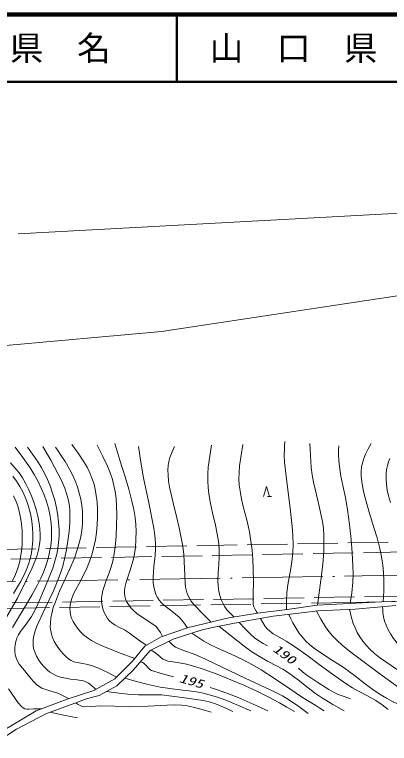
# Model space of a CAD drawing. Units: millimetres, scale not verified. Extents: x -625 to 656109, y -85041 to 274959.
# Drawn here: x 284938 to 340745, y 166370 to 274959 of the extents above; entities that cross this region are included whole.
import ezdxf
from ezdxf.enums import TextEntityAlignment as Align

# ---------------------------------------------------------------- set-up
doc = ezdxf.new("R2010")
doc.units = ezdxf.units.MM
doc.header["$LTSCALE"] = 1000
doc.linetypes.add('DASHED', pattern=[7.5, 6, -1.5])
doc.linetypes.add('LONG_DASHED_DOTTED', pattern=[15.25, 12, -1.5, 0.25, -1.5])
for name, color, linetype, lineweight in [('M-TTL', 2, 'Continuous', 140), ('M-TTL-LINE', 7, 'Continuous', 50), ('S-BGD', 7, 'Continuous', 13), ('S-BGD-HTXT', 6, 'Continuous', 13), ('S-BMK', 2, 'LONG_DASHED_DOTTED', 13)]:
    doc.layers.add(name, color=color, linetype=linetype, lineweight=lineweight)
doc.layers.add('M-TTL-TXT', color=7, linetype='Continuous')
doc.styles.add('ＭＳ ゴシック', font='')
doc.styles.add('ＭＳ 明朝', font='')
doc.styles.get('ＭＳ ゴシック').set_extended_font_data('MS Gothic')
doc.styles.get('ＭＳ 明朝').set_extended_font_data('MS Mincho')

msp = doc.modelspace()

# ---------------------------------------------------------------- linework, layer by layer
at = {"layer": 'M-TTL'}
msp.add_line((656109, 274959), (16109, 274959), dxfattribs=at)
at = {"layer": 'M-TTL-LINE'}
for p, q in [((309109, 274959), (309109, 264959)), ((16109, 264959), (656109, 264959))]:
    msp.add_line(p, q, dxfattribs=at)
at = {"layer": 'S-BGD'}
for p, q in [((322582, 203152), (323182, 203152)), ((330010, 186987), (325511, 186321)), ((334762, 187209), (330010, 186987)), ((341551, 187572), (334762, 187209)), ((335633, 186392), (341707, 186897)), ((321084, 185784), (316827, 185058)), ((325511, 186321), (321084, 185784)), ((323415, 185343), (327247, 185767)), ((327247, 185767), (330092, 186110)), ((330092, 186110), (335633, 186392)), ((316827, 185058), (310822, 183646)), ((318956, 184516), (323415, 185343)), ((310822, 183646), (306787, 182233)), ((312693, 183245), (314146, 183588)), ((314146, 183588), (318956, 184516)), ((308538, 181899), (312693, 183245)), ((306787, 182233), (304335, 180882)), ((305143, 180199), (308538, 181899)), ((304335, 180882), (302509, 178634)), ((302581, 177274), (305143, 180199)), ((302509, 178634), (299866, 175991)), ((300172, 174926), (302581, 177274)), ((299866, 175991), (296719, 174256)), ((297550, 173493), (300172, 174926)), ((296719, 174256), (292764, 172985)), ((292764, 172985), (288156, 171222)), ((289575, 170784), (295789, 173044)), ((295789, 173044), (297550, 173493)), ((288156, 171222), (282378, 167784)), ((285241, 168508), (289575, 170784)), ((281992, 166370), (285241, 168508))]:
    msp.add_line(p, q, dxfattribs=at)
at = {"layer": 'S-BGD', "linetype": 'DASHED'}
for p, q in [((259584, 194852), (342852, 196396)), ((342870, 194896), (259612, 193352)), ((142078, 184819), (343053, 188327)), ((369587, 187865), (335129, 187388)), ((335129, 187388), (286354, 186537)), ((286354, 186537), (241395, 185753))]:
    msp.add_line(p, q, dxfattribs=at)
at = {"layer": 'S-BGD'}
for points in [[(302832, 179031), (300402, 179930), (297974, 180893), (297167, 181275), (296380, 181715), (295789, 182110), (295221, 182563), (294747, 183016), (294311, 183519), (293952, 184020), (293648, 184547), (293430, 185037), (293274, 185536), (293191, 186000), (293168, 186473), (293210, 186982), (293314, 187489), (293516, 188125), (293783, 188761), (294784, 190661), (295737, 192600), (296133, 193604), (296469, 194620), (296748, 195659), (296967, 196706), (297134, 197799), (297242, 198914), (297295, 200082), (297287, 201262), (297225, 202293), (297102, 203328), (296938, 204229), (296713, 205123), (296455, 205908), (296142, 206670), (295721, 207514), (295244, 208333), (294388, 209622), (293477, 210886)], [(297238, 210791), (298032, 209230), (298768, 207654), (299163, 206674), (299503, 205671), (299735, 204802), (299908, 203918), (300042, 202883), (300117, 201835), (300145, 200373), (300113, 198896), (300039, 197272), (299905, 195661), (299761, 194602), (299557, 193543), (299328, 192660), (299039, 191788), (298534, 190491), (298086, 189173), (297959, 188600), (297893, 188015), (297896, 187477), (297961, 186940), (298090, 186401), (298278, 185874), (298508, 185410), (298789, 184978), (299085, 184627), (299422, 184321), (299920, 183978), (300464, 183680), (301285, 183269), (302071, 182809), (303058, 182028), (304086, 181291), (304313, 181148), (304550, 181000)], [(306947, 182289), (306639, 182886), (306280, 183449), (306003, 183768), (305677, 184052), (304378, 184872), (303123, 185737), (302641, 186160), (302193, 186634), (301876, 187053), (301616, 187497), (301448, 187895), (301337, 188312), (301287, 188755), (301298, 189216), (301385, 189811), (301536, 190414), (302096, 192054), (302593, 193696), (302789, 194628), (302923, 195555), (303013, 196759), (303044, 197991), (302993, 198998), (302880, 200014), (302675, 201237), (302410, 202453), (301929, 204275), (301391, 206076), (300617, 208570), (299860, 211077)], [(314263, 210791), (313990, 209151), (313778, 207512), (313704, 206511), (313690, 205501), (313745, 204521), (313861, 203533), (314107, 202123), (314417, 200705), (314843, 198876), (315210, 197034), (315337, 196095), (315403, 195151), (315401, 194098), (315338, 193041), (315247, 191826), (315214, 190584), (315258, 189825), (315362, 189069), (315509, 188417), (315714, 187778), (315946, 187242), (316233, 186729), (316552, 186286), (316917, 185880), (317279, 185534), (317653, 185199)], [(318930, 210886), (318653, 209298), (318435, 207704), (318359, 206730), (318344, 205761), (318393, 204884), (318504, 204000), (318743, 202738), (319043, 201477), (319500, 199687), (319899, 197877), (320126, 196522), (320292, 195161), (320403, 193756), (320453, 192347), (320493, 190502), (320474, 188638), (320447, 187842), (320481, 187058), (320564, 186726), (320704, 186413), (320898, 186097), (321114, 185788)], [(325406, 186308), (325409, 187581), (325471, 188847), (325617, 189974), (325823, 191095), (326085, 192441), (326289, 193804), (326372, 194878), (326396, 195957), (326354, 197329), (326253, 198701), (325973, 201419), (325634, 204131), (325357, 206185), (325138, 208257), (325095, 209245), (325112, 210231), (325149, 210797), (325195, 211363)], [(328914, 211077), (328974, 209274), (329094, 207479), (329226, 206371), (329418, 205271), (330129, 202352), (330781, 199425), (330913, 198397), (330986, 197352), (331006, 196121), (330965, 194878), (330830, 193146), (330636, 191427), (330345, 189211), (330061, 186989)], [(334922, 187217), (335137, 188811), (335293, 190418), (335337, 191633), (335322, 192851), (335209, 194789), (335034, 196734), (334793, 198962), (334490, 201190), (334189, 202985), (333826, 204783), (333528, 206195), (333291, 207612), (333205, 208503), (333179, 209398), (333187, 210046), (333205, 210696)], [(339824, 187480), (339900, 189048), (339916, 190628), (339859, 191768), (339741, 192905), (339548, 194164), (339296, 195407), (338899, 196984), (338442, 198553), (337691, 200977), (336976, 203488), (336766, 204448), (336618, 205406), (336557, 206158), (336557, 206911), (336614, 207546), (336732, 208179), (336921, 208816), (337170, 209441), (337568, 210263), (338005, 211077)], [(285033, 210505), (286163, 208981), (287243, 207422), (287867, 206422), (288442, 205386), (288917, 204409), (289342, 203397), (289683, 202430), (289967, 201445), (290177, 200505), (290328, 199553), (290416, 198614), (290443, 197672), (290410, 196740), (290317, 195813), (290157, 194873), (289939, 193945), (289645, 192966), (289290, 191996), (288858, 190994), (288371, 190015), (287485, 188437), (286548, 186891), (284636, 183636)], [(292971, 173052), (292195, 173468), (291389, 173833), (290186, 174195), (288988, 174621), (288602, 174844), (288247, 175119), (287716, 175656), (287209, 176258), (286390, 177217), (285637, 178192), (285377, 178634), (285172, 179100), (285044, 179561), (284974, 180042), (284960, 180552), (285008, 181070), (285112, 181556), (285275, 182030), (285530, 182547), (285838, 183035), (286664, 184137), (287451, 185288), (287953, 186187), (288400, 187111), (289531, 189786), (290610, 192493), (290944, 193531), (291220, 194583), (291389, 195433), (291501, 196303), (291559, 197259), (291558, 198230), (291493, 199283), (291368, 200335), (291170, 201469), (290911, 202602), (290605, 203679), (290242, 204735), (289845, 205710), (289394, 206658), (288903, 207550), (288361, 208410), (287622, 209463), (286844, 210505)], [(289133, 210600), (290314, 208553), (291450, 206462), (291952, 205440), (292402, 204387), (292683, 203588), (292906, 202775), (293053, 201997), (293142, 201198), (293180, 200250), (293158, 199286), (293049, 197925), (292879, 196559), (292665, 195208), (292391, 193868), (292113, 192789), (291775, 191724), (291301, 190441), (290770, 189179), (289498, 186522), (288273, 183822), (288015, 183122), (287815, 182401), (287723, 181860), (287692, 181318), (287724, 180847), (287818, 180372), (287985, 179857), (288214, 179347), (288534, 178794), (288912, 178263), (289335, 177761), (289792, 177312), (290204, 176991), (290653, 176717), (291192, 176464), (291767, 176261), (292502, 176076), (293259, 175948), (294240, 175838), (295185, 175671), (295563, 175536), (295928, 175341), (296403, 174989), (296847, 174586), (296932, 174504), (297017, 174421)], [(300124, 176249), (298830, 176915), (297510, 177527), (296689, 177867), (295848, 178150), (294798, 178317), (293773, 178543), (293356, 178738), (292963, 178989), (292524, 179349), (292110, 179769), (291612, 180375), (291163, 181015), (290850, 181560), (290592, 182133), (290426, 182636), (290316, 183167), (290260, 183758), (290265, 184355), (290336, 185043), (290469, 185741), (290707, 186614), (291005, 187474), (291644, 189039), (292327, 190554), (293111, 192265), (293836, 193992), (294226, 195077), (294565, 196201), (294778, 197131), (294933, 198083), (295025, 199012), (295058, 199956), (295029, 200880), (294940, 201802), (294788, 202737), (294578, 203660), (294307, 204577), (293975, 205483), (293584, 206373), (293136, 207242), (292466, 208376), (291737, 209489), (291393, 209993), (291040, 210505)], [(303388, 210600), (303727, 208267), (304124, 205947), (304926, 202207), (305674, 198430), (305816, 197337), (305898, 196230), (305909, 195309), (305860, 194377), (305684, 192731), (305568, 191072), (305594, 190362), (305682, 189645), (305807, 189084), (305991, 188537), (306199, 188097), (306457, 187693), (306793, 187300), (307177, 186946), (308330, 186090), (309452, 185181), (309908, 184669), (310325, 184108), (310502, 183852), (310676, 183595)], [(314215, 184444), (312922, 185717), (311635, 187069), (311248, 187569), (310918, 188095), (310701, 188551), (310535, 189038), (310400, 189661), (310322, 190306), (310257, 192426), (310133, 194515), (309975, 195757), (309756, 196997), (309464, 198494), (309111, 199990), (308543, 202233), (308022, 204534), (307873, 205454), (307784, 206372), (307771, 207082), (307818, 207784), (307916, 208387), (308076, 208987), (308377, 209798), (308728, 210600)], [(340818, 208800), (340603, 208307), (340441, 207779), (340320, 207162), (340256, 206518), (340247, 205745), (340299, 204978), (340420, 204114), (340600, 203265), (340886, 202247)], [(284329, 208177), (284988, 207444), (285606, 206668), (286117, 205924), (286583, 205137), (287032, 204255), (287429, 203342), (287810, 202307), (288139, 201238), (288394, 200230), (288592, 199203), (288700, 198342), (288748, 197484), (288733, 196740), (288658, 195991), (288507, 195203), (288297, 194425), (287966, 193470), (287574, 192521), (286482, 190251), (285348, 188032), (283366, 184578)], [(284770, 188695), (285825, 190458), (286302, 191369), (286725, 192305), (287014, 193082), (287248, 193885), (287435, 194745), (287565, 195630), (287641, 196567), (287657, 197520), (287615, 198485), (287513, 199440), (287353, 200375), (287133, 201305), (286862, 202188), (286535, 203050), (286163, 203861), (285733, 204653), (285234, 205441), (284679, 206204)], [(321978, 203152), (322436, 204648), (322893, 203152)], [(284783, 203259), (285117, 202523), (285399, 201757), (285641, 200913), (285825, 200051), (285967, 199075), (286050, 198088), (286082, 197026), (286052, 195954), (285973, 195003), (285835, 194065), (285663, 193277), (285432, 192502), (285066, 191529), (284644, 190577)], [(329869, 186083), (330532, 184898), (331241, 183752), (331739, 183061), (332284, 182409), (332962, 181702), (333694, 181028), (334809, 180109), (335978, 179224), (338925, 177021), (341866, 174898), (342857, 174312), (343882, 173775), (346523, 172521), (349128, 171221)], [(353610, 171412), (351599, 172137), (349607, 172919), (348405, 173452), (347230, 174038), (345921, 174776), (344638, 175567), (341942, 177347), (339271, 179183), (338530, 179775), (337830, 180413), (337280, 180994), (336771, 181619), (336334, 182248), (335943, 182918), (335625, 183578), (335365, 184260), (335066, 185296), (334822, 186351)], [(344071, 179100), (343298, 179797), (342558, 180546), (341933, 181258), (341345, 182023), (340905, 182683), (340519, 183371), (340245, 183974), (340025, 184604), (339877, 185222), (339787, 185862), (339748, 186291), (339716, 186731)], [(321573, 185002), (321892, 184366), (322257, 183773), (322538, 183435), (322869, 183129), (323448, 182720), (324071, 182353), (325354, 181600), (326598, 180800), (328460, 179498), (330290, 178145), (332287, 176666), (334328, 175229), (335270, 174647), (336245, 174117), (337491, 173476), (338713, 172779), (339660, 172120), (340575, 171412)], [(344265, 171316), (342722, 171944), (341208, 172624), (340287, 173101), (339387, 173636), (338286, 174380), (337209, 175181), (335552, 176471), (333860, 177712), (331723, 179077), (329604, 180502), (328920, 181062), (328269, 181674), (327741, 182249), (327255, 182868), (326793, 183575), (326380, 184315), (326061, 184950), (325748, 185601)], [(333996, 171221), (332298, 172188), (330625, 173210), (329616, 173894), (328633, 174634), (327198, 175790), (325723, 176900), (324900, 177424), (324045, 177897), (322575, 178648), (321137, 179452), (320114, 180130), (319115, 180866), (317223, 182350), (315324, 183815)], [(318398, 184408), (319234, 183474), (320114, 182581), (320682, 182085), (321294, 181631), (321929, 181243), (322599, 180889)], [(311350, 182810), (312216, 182183), (313121, 181603), (314111, 181067), (315131, 180582), (317062, 179738), (318975, 178837), (320340, 178100), (321674, 177312), (323809, 175938), (325912, 174512), (327822, 173231), (329771, 171997), (330400, 171611), (331040, 171221)], [(328656, 170840), (327275, 171851), (325864, 172811), (324814, 173441), (323725, 174025), (319245, 176088), (314793, 178204), (313249, 178968), (311677, 179678), (310258, 180174), (308872, 180724), (308491, 181017), (308141, 181363), (308038, 181474), (307928, 181594)], [(305258, 180257), (305748, 179965), (306204, 179623), (306600, 179255), (307032, 178937), (307414, 178766), (307825, 178648), (309189, 178431), (310533, 178156), (311781, 177821), (313012, 177429), (315081, 176673), (317139, 175858), (319090, 175028), (321020, 174141), (322716, 173299), (324381, 172405), (325492, 171773), (326605, 171126)], [(308593, 176278), (306966, 176715), (305333, 177218), (305053, 177398), (304804, 177632), (304534, 177978), (304223, 178278), (303971, 178419), (303691, 178541)], [(327227, 177561), (327818, 177025), (328447, 176535), (330067, 175454), (331730, 174416), (332410, 174023), (333117, 173683), (334021, 173339), (334954, 173033)], [(320121, 171221), (318269, 172043), (316392, 172810), (315165, 173248), (313920, 173629), (312833, 173902), (311724, 174119), (309162, 174410), (306600, 174762), (304835, 175157), (303074, 175612), (302217, 175841), (301351, 176075)], [(284035, 174520), (285000, 173047), (285446, 172460), (285953, 171895), (286201, 171689), (286478, 171535), (286754, 171465), (287058, 171453), (287825, 171515), (288571, 171515), (288729, 171508), (288886, 171501)], [(298652, 174095), (300437, 173851), (302226, 173668), (303372, 173610), (304529, 173612), (305677, 173630), (306820, 173587), (309909, 173216), (312993, 172783), (313924, 172545), (314838, 172250), (316052, 171764), (317243, 171223), (317343, 171176), (317452, 171126)], [(322654, 171221), (320461, 172242), (318234, 173213), (316780, 173782), (315296, 174297), (314687, 174493), (314066, 174686)], [(314210, 171030), (312865, 171438), (311502, 171788), (310652, 171947), (309782, 172048), (308726, 172096), (307665, 172084), (304840, 171911), (302014, 171799), (299842, 171904), (297640, 171951), (296443, 171866), (295266, 171843), (294922, 171925), (294585, 172070), (294311, 172232), (294048, 172411)], [(290213, 171016), (292239, 170578), (294282, 170172)]]:
    msp.add_lwpolyline(points, dxfattribs=at)
at = {"layer": 'S-BGD-HTXT'}
for p, q in [((285479, 242298), (388553, 247904)), ((387398, 239955), (306835, 227762)), ((306835, 227762), (189859, 217279))]:
    msp.add_line(p, q, dxfattribs=at)
at = {"layer": 'S-BMK'}
msp.add_line((242575, 189796), (341975, 191417), dxfattribs=at)

# ---------------------------------------------------------------- texts
at = {"layer": 'M-TTL-TXT', "style": 'ＭＳ ゴシック'}
for s, p in [('県\u3000名', (291734, 269959)), ('山\u3000口\u3000県', (326484, 269959))]:
    msp.add_text(s, height=3666, dxfattribs=at).set_placement(p, align=Align.MIDDLE_CENTER)
at = {"layer": 'S-BGD', "style": 'ＭＳ 明朝', "oblique": 15, "width": 1.35}
for s, rotation, p in [('190', 323.5, (323041, 179902)), ('195', 343.8, (309249, 175161))]:
    msp.add_text(s, height=1320, rotation=rotation, dxfattribs=at).set_placement(p, align=Align.BOTTOM_LEFT)

doc.saveas('drawing.dxf')
